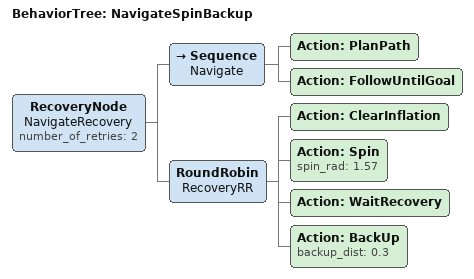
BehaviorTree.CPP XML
<?xml version="1.0"?>
<root main_tree_to_execute="NavigateSpinBackup">
  <BehaviorTree ID="NavigateSpinBackup">
    <RecoveryNode name="NavigateRecovery" number_of_retries="2">
      <Sequence name="Navigate">
        <Action ID="PlanPath"/>
        <Action ID="FollowUntilGoal"/>
      </Sequence>
      <RoundRobin name="RecoveryRR">
        <Action ID="ClearInflation"/>
        <Action ID="Spin" spin_rad="1.57"/>
        <Action ID="WaitRecovery"/>
        <Action ID="BackUp" backup_dist="0.3"/>
      </RoundRobin>
    </RecoveryNode>
  </BehaviorTree>
</root>
